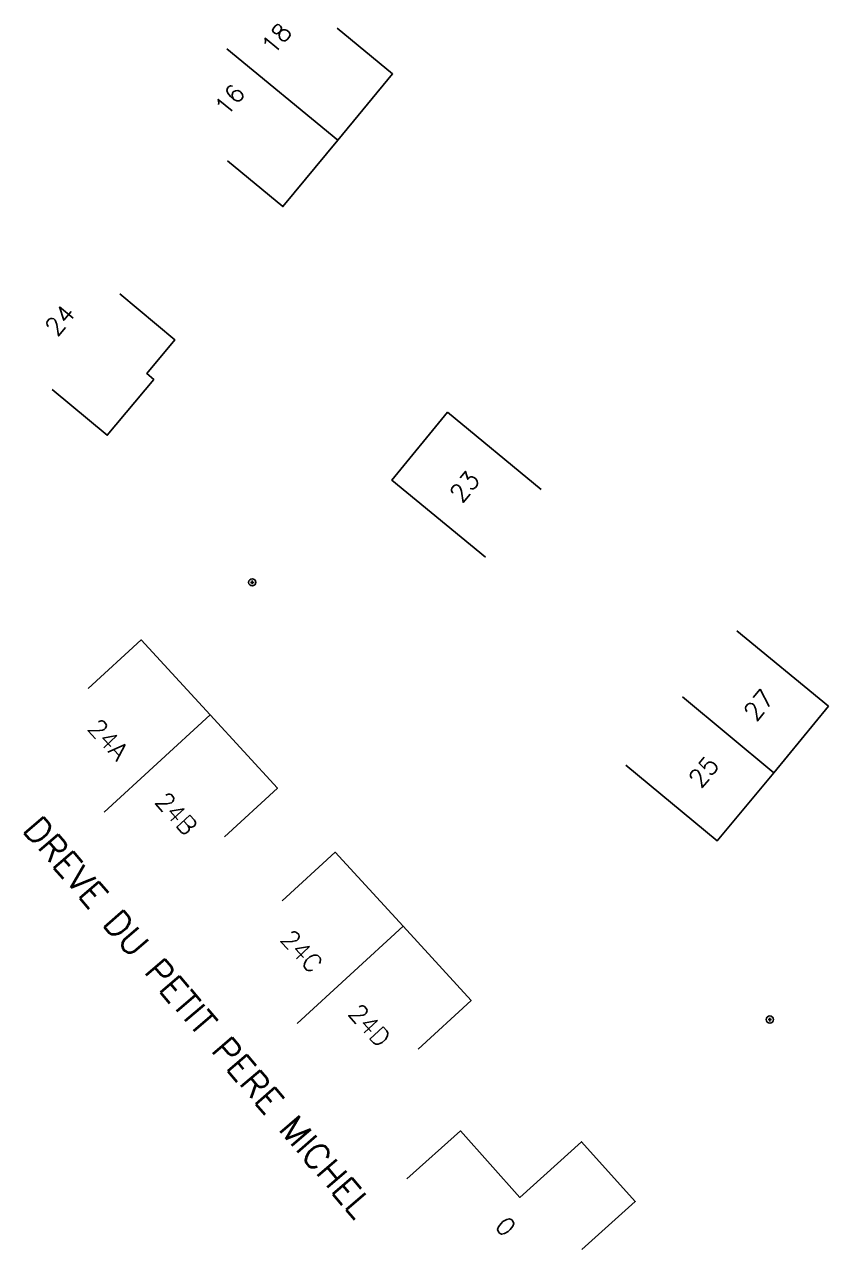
# Model space of a CAD drawing. Header units: millimetres. Extents: x 150015 to 151000, y 151000 to 152000.
# Drawn here: x 150929.4 to 150985.4, y 151105.3 to 151190.5 of the extents above; entities that cross this region are included whole.
import ezdxf
from ezdxf.enums import TextEntityAlignment as Align

# ---------------------------------------------------------------- set-up
doc = ezdxf.new("R2010")
doc.units = ezdxf.units.MM
doc.layers.get('0').update_dxf_attribs({"linetype": 'CONTINUOUS'})
for name, color, linetype in [('W0100', 7, 'CONTINUOUS'), ('W0101', 7, 'CONTINUOUS'), ('W0856', 7, 'CONTINUOUS'), ('W0989', 7, 'CONTINUOUS'), ('W0991', 7, 'CONTINUOUS'), ('W1102', 7, 'CONTINUOUS')]:
    doc.layers.add(name, color=color, linetype=linetype)
doc.styles.get("Standard").update_dxf_attribs({"font": 'romans.shx', "width": 0.85})

# ---------------------------------------------------------------- blocks, each defined once
blk = doc.blocks.new('T856')
for p, q in [((-0.125, 0), (0.125, 0)), ((0, 0.125), (0, -0.125))]:
    blk.add_line(p, q)
blk.add_ellipse((0, 0), major_axis=(-0.177, 0.177), ratio=1, start_param=3.926991, end_param=10.210176)

msp = doc.modelspace()

# ---------------------------------------------------------------- linework, layer by layer
at = {"layer": 'W0100'}
for points in [[(150958.857, 151163.507), (150954.978, 151158.782), (150961.492, 151153.413)], [(150933.864, 151144.285), (150937.545, 151147.669), (150942.344, 151142.45), (150947.023, 151137.35), (150943.342, 151133.965)], [(150971.256, 151138.955), (150977.625, 151133.695), (150981.561, 151138.426), (150985.363, 151143.052)], [(150947.359, 151129.519), (150951.044, 151132.899), (150955.773, 151127.743), (150960.496, 151122.591), (150956.816, 151119.206)]]:
    msp.add_lwpolyline(points, dxfattribs=at)
at = {"layer": 'W0101'}
for points in [[(150943.552, 151180.99), (150947.407, 151177.805), (150951.219, 151182.419), (150955.031, 151187.032), (150951.177, 151190.217)], [(150931.342, 151165.094), (150935.188, 151161.899), (150938.419, 151165.78), (150937.94, 151166.193), (150939.895, 151168.535), (150936.048, 151171.729)], [(150956.031, 151110.184), (150959.764, 151113.51), (150963.887, 151108.889), (150968.183, 151112.752), (150971.912, 151108.606), (150968.194, 151105.262)]]:
    msp.add_lwpolyline(points, dxfattribs=at)
at = {"layer": 'W1102'}
for points in [[(150943.51, 151188.788), (150951.219, 151182.419)], [(150958.857, 151163.507), (150965.377, 151158.119)], [(150985.363, 151143.052), (150978.989, 151148.29)], [(150981.561, 151138.426), (150975.201, 151143.717)], [(150942.344, 151142.45), (150934.975, 151135.69)], [(150955.773, 151127.743), (150948.401, 151120.986)]]:
    msp.add_lwpolyline(points, dxfattribs=at)

# ---------------------------------------------------------------- block references
at = {"layer": 'W0856'}
for p in [(150945.271, 151151.671), (150981.282, 151121.255)]:
    msp.add_blockref('T856', p, dxfattribs=at)

# ---------------------------------------------------------------- texts
at = {"layer": 'W0989'}
msp.add_text('DREVE DU PETIT PERE MICHEL', height=1.75, rotation=310.53615, dxfattribs=at).set_placement((150929.896, 151134.99), align=Align.MIDDLE_LEFT)
at = {"layer": 'W0991'}
for s, rotation, p in [('18', 50.43385, (150947.434, 151189.097)), ('16', 50.43385, (150944.175, 151184.837)), ('24', 50.28273, (150932.378, 151169.51)), ('23', 50.61272, (150960.523, 151157.932)), ('27', 50.58311, (150980.995, 151142.737)), ('24A', 312.59891, (150934.791, 151140.322)), ('25', 50.24563, (150977.152, 151138.09)), ('24B', 312.53253, (150939.525, 151135.168)), ('24C', 312.53125, (150948.25, 151125.589)), ('24D', 312.50917, (150952.975, 151120.437)), ('0', 311.96245, (150962.435, 151106.444))]:
    msp.add_text(s, height=1.25, rotation=rotation, dxfattribs=at).set_placement(p, align=Align.CENTER)

doc.saveas('drawing.dxf')
